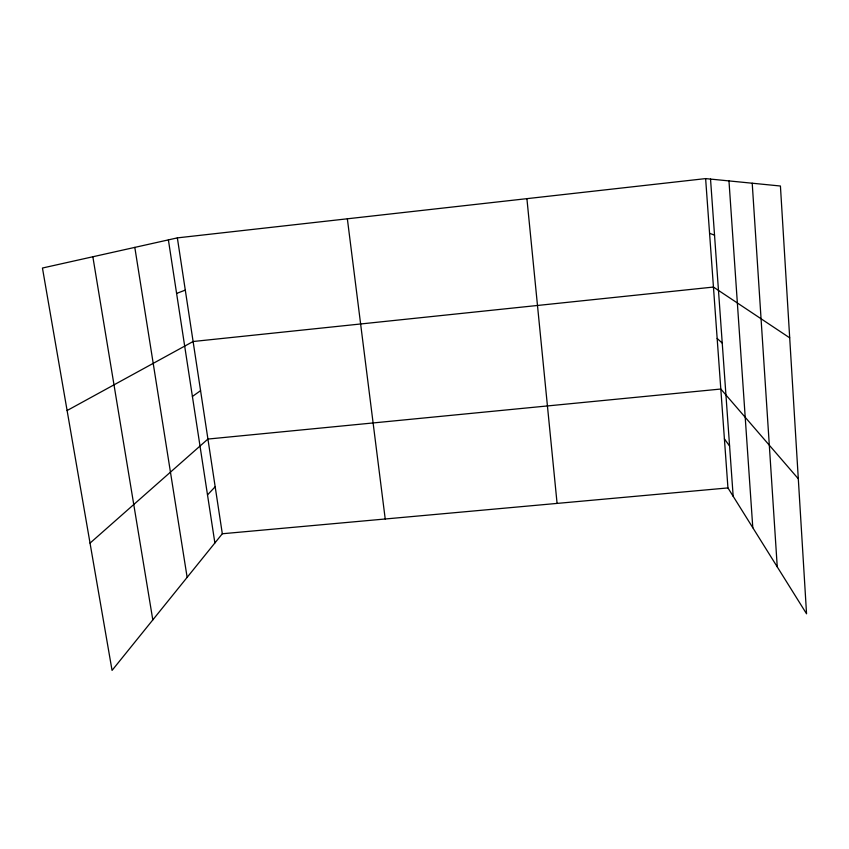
<?xml version="1.0" encoding="UTF-8"?>
<svg xmlns="http://www.w3.org/2000/svg" width="849" height="849" viewBox="0 0 849 849"><rect width="100%" height="100%" fill="white"/><g stroke="black" fill="none" stroke-linecap="round" stroke-linejoin="round"><path stroke-width="1.27" d="M727.943 487.92L222.321 533.756L112.057 670.402L42.45 268.029L177.356 237.879L705.625 178.598L780.422 186.016L806.55 613.795L727.943 487.92L705.625 178.598M207.506 494.882L215.179 486.764M90.036 543.116L207.931 439.06L720.812 389.033L798.304 478.783M192.405 396.472L200.576 390.657M67.103 410.534L193.105 341.51L713.447 287.058L789.697 337.838M176.603 293.436L185.294 290.103M709.573 233.273L714.54 235.205M717.161 338.443L722.244 343.113M724.399 438.859L729.588 446.043M92.849 256.759L152.809 619.897M134.811 247.388L187.141 577.352M168.389 239.885L214.882 542.978M177.356 237.879L222.321 533.756M347.358 218.809L385.223 518.994M526.911 198.655L557.082 503.415M710.528 179.086L733.175 496.315M728.973 180.911L752.798 527.717M752.214 183.214L777.249 566.877"/></g></svg>
